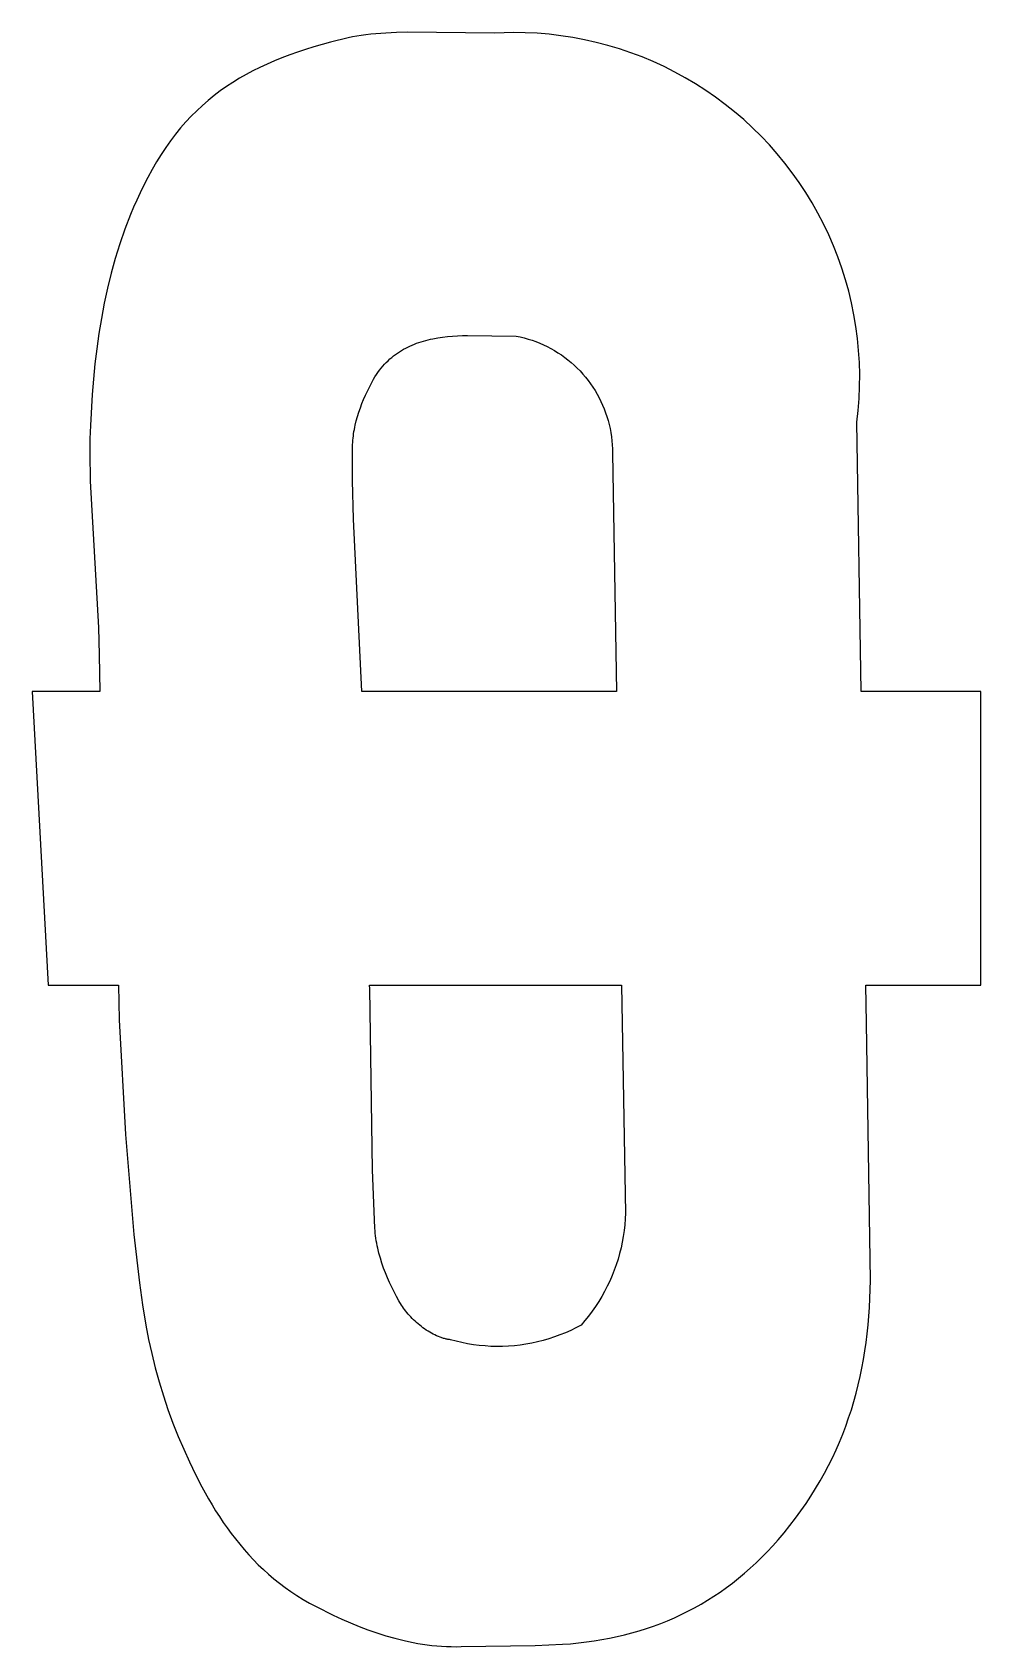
# Model space of a CAD drawing. Extents: x -486 to -411, y 6 to 106.
# Drawn here: x -451.2 to -446.85, y 24.12 to 31.52 of the extents above; entities that cross this region are included whole.
import ezdxf

# ---------------------------------------------------------------- set-up
doc = ezdxf.new("R2010")
doc.units = 0
doc.layers.add('MOSFET$MASK', color=7, linetype='CONTINUOUS')

msp = doc.modelspace()

# ---------------------------------------------------------------- linework, layer by layer
at = {"layer": 'MOSFET$MASK', "color": 250}
for p, q in [((-449.8321, 31.4726, -3.3305), (-449.9095, 31.4508, -3.3305)), ((-449.7515, 31.4927, -3.3305), (-449.8321, 31.4726, -3.3305)), ((-449.7322, 31.4969, -3.3305), (-449.7515, 31.4927, -3.3305)), ((-449.7122, 31.5006, -3.3305), (-449.7322, 31.4969, -3.3305)), ((-449.6914, 31.5039, -3.3305), (-449.7122, 31.5006, -3.3305)), ((-449.6699, 31.5068, -3.3305), (-449.6914, 31.5039, -3.3305)), ((-449.6478, 31.5093, -3.3305), (-449.6699, 31.5068, -3.3305)), ((-449.6251, 31.5114, -3.3305), (-449.6478, 31.5093, -3.3305)), ((-449.5782, 31.5147, -3.3305), (-449.6251, 31.5114, -3.3305)), ((-449.5295, 31.5169, -3.3305), (-449.5782, 31.5147, -3.3305)), ((-449.4795, 31.518, -3.3305), (-449.5295, 31.5169, -3.3305)), ((-449.08, 31.5144, -3.3305), (-449.4795, 31.518, -3.3305)), ((-449.0362, 31.5152, -3.3305), (-449.08, 31.5144, -3.3305)), ((-448.9951, 31.5169, -3.3305), (-449.0362, 31.5152, -3.3305)), ((-448.94, 31.5161, -3.3305), (-448.9951, 31.5169, -3.3305)), ((-448.8851, 31.5135, -3.3305), (-448.94, 31.5161, -3.3305)), ((-448.8302, 31.5089, -3.3305), (-448.8851, 31.5135, -3.3305)), ((-448.7755, 31.5024, -3.3305), (-448.8302, 31.5089, -3.3305)), ((-448.7211, 31.4941, -3.3305), (-448.7755, 31.5024, -3.3305)), ((-448.667, 31.4838, -3.3305), (-448.7211, 31.4941, -3.3305)), ((-448.6133, 31.4717, -3.3305), (-448.667, 31.4838, -3.3305)), ((-448.5601, 31.4577, -3.3305), (-448.6133, 31.4717, -3.3305)), ((-448.5074, 31.4419, -3.3305), (-448.5601, 31.4577, -3.3305)), ((-450.0892, 31.3871, -3.3305), (-450.1228, 31.3726, -3.3305)), ((-450.0548, 31.4011, -3.3305), (-450.0892, 31.3871, -3.3305)), ((-450.0196, 31.4144, -3.3305), (-450.0548, 31.4011, -3.3305)), ((-449.9837, 31.4271, -3.3305), (-450.0196, 31.4144, -3.3305)), ((-449.947, 31.4392, -3.3305), (-449.9837, 31.4271, -3.3305)), ((-449.9095, 31.4508, -3.3305), (-449.947, 31.4392, -3.3305)), ((-448.4552, 31.4242, -3.3305), (-448.5074, 31.4419, -3.3305)), ((-448.4037, 31.4048, -3.3305), (-448.4552, 31.4242, -3.3305)), ((-448.3529, 31.3836, -3.3305), (-448.4037, 31.4048, -3.3305)), ((-448.3029, 31.3606, -3.3305), (-448.3529, 31.3836, -3.3305)), ((-450.2193, 31.3245, -3.3305), (-450.25, 31.3069, -3.3305)), ((-450.1878, 31.3413, -3.3305), (-450.2193, 31.3245, -3.3305)), ((-450.1557, 31.3573, -3.3305), (-450.1878, 31.3413, -3.3305)), ((-450.1228, 31.3726, -3.3305), (-450.1557, 31.3573, -3.3305)), ((-448.2537, 31.3359, -3.3305), (-448.3029, 31.3606, -3.3305)), ((-448.2054, 31.3095, -3.3305), (-448.2537, 31.3359, -3.3305)), ((-448.1581, 31.2814, -3.3305), (-448.2054, 31.3095, -3.3305)), ((-450.3379, 31.249, -3.3305), (-450.3658, 31.2279, -3.3305)), ((-450.3093, 31.2692, -3.3305), (-450.3379, 31.249, -3.3305)), ((-450.28, 31.2885, -3.3305), (-450.3093, 31.2692, -3.3305)), ((-450.25, 31.3069, -3.3305), (-450.28, 31.2885, -3.3305)), ((-448.1117, 31.2517, -3.3305), (-448.1581, 31.2814, -3.3305)), ((-448.0664, 31.2204, -3.3305), (-448.1117, 31.2517, -3.3305)), ((-450.4196, 31.1827, -3.3305), (-450.4456, 31.1586, -3.3305)), ((-450.393, 31.2058, -3.3305), (-450.4196, 31.1827, -3.3305)), ((-450.3658, 31.2279, -3.3305), (-450.393, 31.2058, -3.3305)), ((-448.0222, 31.1876, -3.3305), (-448.0664, 31.2204, -3.3305)), ((-447.9792, 31.1532, -3.3305), (-448.0222, 31.1876, -3.3305)), ((-450.4955, 31.107, -3.3305), (-450.5195, 31.0796, -3.3305)), ((-450.4708, 31.1334, -3.3305), (-450.4955, 31.107, -3.3305)), ((-450.4456, 31.1586, -3.3305), (-450.4708, 31.1334, -3.3305)), ((-447.9374, 31.1174, -3.3305), (-447.9792, 31.1532, -3.3305)), ((-447.8969, 31.0801, -3.3305), (-447.9374, 31.1174, -3.3305)), ((-450.5656, 31.0211, -3.3305), (-450.5878, 30.99, -3.3305)), ((-450.5429, 31.0509, -3.3305), (-450.5656, 31.0211, -3.3305)), ((-450.5195, 31.0796, -3.3305), (-450.5429, 31.0509, -3.3305)), ((-447.8577, 31.0415, -3.3305), (-447.8969, 31.0801, -3.3305)), ((-447.8199, 31.0015, -3.3305), (-447.8577, 31.0415, -3.3305)), ((-450.6094, 30.9576, -3.3305), (-450.6304, 30.9239, -3.3305)), ((-450.5878, 30.99, -3.3305), (-450.6094, 30.9576, -3.3305)), ((-447.7835, 30.9602, -3.3305), (-447.8199, 31.0015, -3.3305)), ((-447.7485, 30.9177, -3.3305), (-447.7835, 30.9602, -3.3305)), ((-450.6508, 30.8888, -3.3305), (-450.6706, 30.8524, -3.3305)), ((-450.6304, 30.9239, -3.3305), (-450.6508, 30.8888, -3.3305)), ((-447.715, 30.874, -3.3305), (-447.7485, 30.9177, -3.3305)), ((-447.6831, 30.8291, -3.3305), (-447.715, 30.874, -3.3305)), ((-450.6899, 30.8146, -3.3305), (-450.7057, 30.7818, -3.3305)), ((-450.6706, 30.8524, -3.3305), (-450.6899, 30.8146, -3.3305)), ((-447.6527, 30.7832, -3.3305), (-447.6831, 30.8291, -3.3305)), ((-450.7208, 30.7488, -3.3305), (-450.7352, 30.7158, -3.3305)), ((-450.7057, 30.7818, -3.3305), (-450.7208, 30.7488, -3.3305)), ((-447.624, 30.7363, -3.3305), (-447.6527, 30.7832, -3.3305)), ((-447.5969, 30.6883, -3.3305), (-447.624, 30.7363, -3.3305)), ((-450.749, 30.6826, -3.3305), (-450.7748, 30.6158, -3.3305)), ((-450.7352, 30.7158, -3.3305), (-450.749, 30.6826, -3.3305)), ((-447.5715, 30.6395, -3.3305), (-447.5969, 30.6883, -3.3305)), ((-450.7748, 30.6158, -3.3305), (-450.7981, 30.5486, -3.3305)), ((-447.5478, 30.5898, -3.3305), (-447.5715, 30.6395, -3.3305)), ((-447.5259, 30.5393, -3.3305), (-447.5478, 30.5898, -3.3305)), ((-450.7981, 30.5486, -3.3305), (-450.8192, 30.481, -3.3305)), ((-447.5057, 30.4881, -3.3305), (-447.5259, 30.5393, -3.3305)), ((-450.8192, 30.481, -3.3305), (-450.8381, 30.4129, -3.3305)), ((-447.4873, 30.4362, -3.3305), (-447.5057, 30.4881, -3.3305)), ((-447.4708, 30.3837, -3.3305), (-447.4873, 30.4362, -3.3305)), ((-450.8381, 30.4129, -3.3305), (-450.8549, 30.3444, -3.3305)), ((-447.456, 30.3307, -3.3305), (-447.4708, 30.3837, -3.3305)), ((-450.8698, 30.2756, -3.3305), (-450.8829, 30.2065, -3.3305)), ((-450.8549, 30.3444, -3.3305), (-450.8698, 30.2756, -3.3305)), ((-447.4431, 30.2772, -3.3305), (-447.456, 30.3307, -3.3305)), ((-447.4321, 30.2232, -3.3305), (-447.4431, 30.2772, -3.3305)), ((-450.8829, 30.2065, -3.3305), (-450.8943, 30.1371, -3.3305)), ((-447.423, 30.1689, -3.3305), (-447.4321, 30.2232, -3.3305)), ((-450.8943, 30.1371, -3.3305), (-450.9041, 30.0674, -3.3305)), ((-449.2958, 30.1228, -3.3305), (-449.2731, 30.1249, -3.3305)), ((-449.2731, 30.1249, -3.3305), (-449.2502, 30.1265, -3.3305)), ((-449.2502, 30.1265, -3.3305), (-449.2273, 30.1276, -3.3305)), ((-449.2273, 30.1276, -3.3305), (-449.2043, 30.1283, -3.3305)), ((-449.2043, 30.1283, -3.3305), (-448.9806, 30.1252, -3.3305)), ((-448.9806, 30.1252, -3.3305), (-448.9621, 30.1213, -3.3305)), ((-447.4158, 30.1144, -3.3305), (-447.423, 30.1689, -3.3305)), ((-450.9041, 30.0674, -3.3305), (-450.9124, 29.9975, -3.3305)), ((-449.5251, 30.0476, -3.3305), (-449.5159, 30.0537, -3.3305)), ((-449.5159, 30.0537, -3.3305), (-449.5066, 30.0595, -3.3305)), ((-449.5066, 30.0595, -3.3305), (-449.4971, 30.0649, -3.3305)), ((-449.4971, 30.0649, -3.3305), (-449.4874, 30.0701, -3.3305)), ((-449.4874, 30.0701, -3.3305), (-449.4777, 30.075, -3.3305)), ((-449.4777, 30.075, -3.3305), (-449.4678, 30.0797, -3.3305)), ((-449.4678, 30.0797, -3.3305), (-449.4578, 30.084, -3.3305)), ((-449.4578, 30.084, -3.3305), (-449.4476, 30.0881, -3.3305)), ((-449.4476, 30.0881, -3.3305), (-449.4374, 30.092, -3.3305)), ((-449.4374, 30.092, -3.3305), (-449.427, 30.0956, -3.3305)), ((-449.427, 30.0956, -3.3305), (-449.4165, 30.099, -3.3305)), ((-449.4165, 30.099, -3.3305), (-449.4059, 30.1022, -3.3305)), ((-449.4059, 30.1022, -3.3305), (-449.3953, 30.1051, -3.3305)), ((-449.3953, 30.1051, -3.3305), (-449.3845, 30.1078, -3.3305)), ((-449.3845, 30.1078, -3.3305), (-449.3737, 30.1104, -3.3305)), ((-449.3737, 30.1104, -3.3305), (-449.3627, 30.1127, -3.3305)), ((-449.3627, 30.1127, -3.3305), (-449.3407, 30.1167, -3.3305)), ((-449.3407, 30.1167, -3.3305), (-449.3183, 30.1201, -3.3305)), ((-449.3183, 30.1201, -3.3305), (-449.2958, 30.1228, -3.3305)), ((-448.9621, 30.1213, -3.3305), (-448.9438, 30.1169, -3.3305)), ((-448.9438, 30.1169, -3.3305), (-448.9257, 30.1118, -3.3305)), ((-448.9257, 30.1118, -3.3305), (-448.9078, 30.106, -3.3305)), ((-448.9078, 30.106, -3.3305), (-448.89, 30.0997, -3.3305)), ((-448.89, 30.0997, -3.3305), (-448.8725, 30.0927, -3.3305)), ((-448.8725, 30.0927, -3.3305), (-448.8553, 30.0851, -3.3305)), ((-448.8553, 30.0851, -3.3305), (-448.8383, 30.077, -3.3305)), ((-448.8383, 30.077, -3.3305), (-448.8216, 30.0682, -3.3305)), ((-448.8216, 30.0682, -3.3305), (-448.8052, 30.0589, -3.3305)), ((-448.8052, 30.0589, -3.3305), (-448.7892, 30.049, -3.3305)), ((-447.4104, 30.0596, -3.3305), (-447.4158, 30.1144, -3.3305)), ((-447.407, 30.0046, -3.3305), (-447.4104, 30.0596, -3.3305)), ((-450.9124, 29.9975, -3.3305), (-450.9195, 29.9273, -3.3305)), ((-449.6075, 29.9688, -3.3305), (-449.6001, 29.9783, -3.3305)), ((-449.6001, 29.9783, -3.3305), (-449.5925, 29.9874, -3.3305)), ((-449.5925, 29.9874, -3.3305), (-449.5847, 29.9961, -3.3305)), ((-449.5847, 29.9961, -3.3305), (-449.5767, 30.0045, -3.3305)), ((-449.5767, 30.0045, -3.3305), (-449.5686, 30.0125, -3.3305)), ((-449.5686, 30.0125, -3.3305), (-449.5602, 30.0202, -3.3305)), ((-449.5602, 30.0202, -3.3305), (-449.5517, 30.0275, -3.3305)), ((-449.5517, 30.0275, -3.3305), (-449.543, 30.0346, -3.3305)), ((-449.543, 30.0346, -3.3305), (-449.5341, 30.0412, -3.3305)), ((-449.5341, 30.0412, -3.3305), (-449.5251, 30.0476, -3.3305)), ((-448.7892, 30.049, -3.3305), (-448.7735, 30.0386, -3.3305)), ((-448.7735, 30.0386, -3.3305), (-448.7582, 30.0276, -3.3305)), ((-448.7582, 30.0276, -3.3305), (-448.7433, 30.0161, -3.3305)), ((-448.7433, 30.0161, -3.3305), (-448.7288, 30.0041, -3.3305)), ((-448.7288, 30.0041, -3.3305), (-448.7147, 29.9916, -3.3305)), ((-448.7147, 29.9916, -3.3305), (-448.701, 29.9786, -3.3305)), ((-448.701, 29.9786, -3.3305), (-448.6879, 29.9652, -3.3305)), ((-447.4055, 29.9496, -3.3305), (-447.407, 30.0046, -3.3305)), ((-450.9195, 29.9273, -3.3305), (-450.9252, 29.857, -3.3305)), ((-449.6541, 29.8911, -3.3305), (-449.6447, 29.9092, -3.3305)), ((-449.6447, 29.9092, -3.3305), (-449.6349, 29.927, -3.3305)), ((-449.6349, 29.927, -3.3305), (-449.6284, 29.938, -3.3305)), ((-449.6284, 29.938, -3.3305), (-449.6216, 29.9487, -3.3305)), ((-449.6216, 29.9487, -3.3305), (-449.6147, 29.9589, -3.3305)), ((-449.6147, 29.9589, -3.3305), (-449.6075, 29.9688, -3.3305)), ((-448.6879, 29.9652, -3.3305), (-448.6752, 29.9512, -3.3305)), ((-448.6752, 29.9512, -3.3305), (-448.6629, 29.9369, -3.3305)), ((-448.6629, 29.9369, -3.3305), (-448.6512, 29.9221, -3.3305)), ((-448.6512, 29.9221, -3.3305), (-448.64, 29.907, -3.3305)), ((-448.64, 29.907, -3.3305), (-448.6294, 29.8915, -3.3305)), ((-447.4059, 29.8946, -3.3305), (-447.4055, 29.9496, -3.3305)), ((-450.9252, 29.857, -3.3305), (-450.9336, 29.716, -3.3305)), ((-449.6881, 29.8155, -3.3305), (-449.6803, 29.8348, -3.3305)), ((-449.6803, 29.8348, -3.3305), (-449.672, 29.8538, -3.3305)), ((-449.672, 29.8538, -3.3305), (-449.6633, 29.8726, -3.3305)), ((-449.6633, 29.8726, -3.3305), (-449.6541, 29.8911, -3.3305)), ((-448.6294, 29.8915, -3.3305), (-448.6193, 29.8756, -3.3305)), ((-448.6193, 29.8756, -3.3305), (-448.6097, 29.8593, -3.3305)), ((-448.6097, 29.8593, -3.3305), (-448.6007, 29.8428, -3.3305)), ((-448.6007, 29.8428, -3.3305), (-448.5923, 29.8259, -3.3305)), ((-447.4124, 29.7847, -3.3305), (-447.4082, 29.8396, -3.3305)), ((-447.4082, 29.8396, -3.3305), (-447.4059, 29.8946, -3.3305)), ((-449.7139, 29.7368, -3.3305), (-449.7084, 29.7567, -3.3305)), ((-449.7084, 29.7567, -3.3305), (-449.7022, 29.7764, -3.3305)), ((-449.7022, 29.7764, -3.3305), (-449.6955, 29.796, -3.3305)), ((-449.6955, 29.796, -3.3305), (-449.6881, 29.8155, -3.3305)), ((-448.5923, 29.8259, -3.3305), (-448.5845, 29.8088, -3.3305)), ((-448.5845, 29.8088, -3.3305), (-448.5773, 29.7914, -3.3305)), ((-448.5773, 29.7914, -3.3305), (-448.5707, 29.7737, -3.3305)), ((-448.5707, 29.7737, -3.3305), (-448.5647, 29.7558, -3.3305)), ((-448.5647, 29.7558, -3.3305), (-448.5594, 29.7378, -3.3305)), ((-447.4185, 29.73, -3.3305), (-447.4124, 29.7847, -3.3305)), ((-450.9336, 29.716, -3.3305), (-450.9356, 29.6544, -3.3305)), ((-449.7262, 29.6772, -3.3305), (-449.7247, 29.6871, -3.3305)), ((-449.7247, 29.6871, -3.3305), (-449.7229, 29.6971, -3.3305)), ((-449.7229, 29.6971, -3.3305), (-449.7209, 29.707, -3.3305)), ((-449.7209, 29.707, -3.3305), (-449.7188, 29.717, -3.3305)), ((-449.7188, 29.717, -3.3305), (-449.7139, 29.7368, -3.3305)), ((-448.5594, 29.7378, -3.3305), (-448.5546, 29.7196, -3.3305)), ((-448.5546, 29.7196, -3.3305), (-448.5505, 29.7012, -3.3305)), ((-448.5505, 29.7012, -3.3305), (-448.5471, 29.6826, -3.3305)), ((-448.5471, 29.6826, -3.3305), (-448.5443, 29.664, -3.3305)), ((-447.3983, 28.4959, -3.3305), (-447.4185, 29.73, -3.3305)), ((-450.9356, 29.6544, -3.3305), (-450.9362, 29.5911, -3.3305)), ((-449.7312, 29.6182, -3.3305), (-449.7309, 29.6279, -3.3305)), ((-449.7312, 29.4635, -3.3305), (-449.7312, 29.6182, -3.3305)), ((-449.7309, 29.6279, -3.3305), (-449.7304, 29.6377, -3.3305)), ((-449.7304, 29.6377, -3.3305), (-449.7297, 29.6476, -3.3305)), ((-449.7297, 29.6476, -3.3305), (-449.7288, 29.6574, -3.3305)), ((-449.7288, 29.6574, -3.3305), (-449.7276, 29.6673, -3.3305)), ((-449.7276, 29.6673, -3.3305), (-449.7262, 29.6772, -3.3305)), ((-448.5443, 29.664, -3.3305), (-448.5421, 29.6453, -3.3305)), ((-448.5421, 29.6453, -3.3305), (-448.5406, 29.6265, -3.3305)), ((-448.5406, 29.6265, -3.3305), (-448.5398, 29.6077, -3.3305)), ((-448.5398, 29.6077, -3.3305), (-448.5396, 29.5889, -3.3305)), ((-450.9362, 29.5911, -3.3305), (-450.934, 29.4607, -3.3305)), ((-448.5396, 29.5889, -3.3305), (-448.5208, 28.4959, -3.3305)), ((-450.934, 29.4607, -3.3305), (-450.8962, 28.7894, -3.3305)), ((-449.7272, 29.2864, -3.3305), (-449.7312, 29.4635, -3.3305)), ((-449.6891, 28.4959, -3.3305), (-449.7272, 29.2864, -3.3305)), ((-450.8962, 28.7894, -3.3305), (-450.8925, 28.6643, -3.3305)), ((-450.8925, 28.6643, -3.3305), (-450.8897, 28.4959, -3.3305)), ((-450.8897, 28.4959, -3.3305), (-451.2, 28.4959, -3.3305)), ((-451.2, 28.4959, -3.3305), (-451.1272, 27.15, -3.3305)), ((-448.5208, 28.4959, -3.3305), (-449.6891, 28.4959, -3.3305)), ((-446.8505, 28.4959, -3.3305), (-447.3983, 28.4959, -3.3305)), ((-446.8505, 27.15, -3.3305), (-446.8505, 28.4959, -3.3305)), ((-451.1272, 27.15, -3.3305), (-450.8043, 27.15, -3.3305)), ((-450.8043, 27.15, -3.3305), (-450.8017, 26.9909, -3.3305)), ((-449.6525, 27.1331, -3.3305), (-449.6528, 27.15, -3.3305)), ((-449.6528, 27.15, -3.3305), (-448.4977, 27.15, -3.3305)), ((-449.6402, 26.3033, -3.3305), (-449.6525, 27.1331, -3.3305)), ((-448.4977, 27.15, -3.3305), (-448.4797, 26.1048, -3.3305)), ((-447.3738, 26.9749, -3.3305), (-447.3766, 27.15, -3.3305)), ((-447.3766, 27.15, -3.3305), (-446.8505, 27.15, -3.3305)), ((-450.8017, 26.9909, -3.3305), (-450.7724, 26.4655, -3.3305)), ((-447.3564, 25.7952, -3.3305), (-447.3738, 26.9749, -3.3305)), ((-450.7724, 26.4655, -3.3305), (-450.7343, 26.0061, -3.3305)), ((-449.6286, 26.0349, -3.3305), (-449.6402, 26.3033, -3.3305)), ((-448.4808, 26.0779, -3.3305), (-448.4829, 26.0512, -3.3305)), ((-448.4797, 26.1048, -3.3305), (-448.4808, 26.0779, -3.3305)), ((-450.7343, 26.0061, -3.3305), (-450.7089, 25.7848, -3.3305)), ((-449.6278, 26.0235, -3.3305), (-449.6286, 26.0349, -3.3305)), ((-449.6268, 26.0122, -3.3305), (-449.6278, 26.0235, -3.3305)), ((-449.6255, 26.0008, -3.3305), (-449.6268, 26.0122, -3.3305)), ((-449.624, 25.9894, -3.3305), (-449.6255, 26.0008, -3.3305)), ((-449.6222, 25.978, -3.3305), (-449.624, 25.9894, -3.3305)), ((-448.4897, 25.9979, -3.3305), (-448.4944, 25.9715, -3.3305)), ((-448.4858, 26.0245, -3.3305), (-448.4897, 25.9979, -3.3305)), ((-448.4829, 26.0512, -3.3305), (-448.4858, 26.0245, -3.3305)), ((-449.6202, 25.9665, -3.3305), (-449.6222, 25.978, -3.3305)), ((-449.618, 25.9551, -3.3305), (-449.6202, 25.9665, -3.3305)), ((-449.6156, 25.9437, -3.3305), (-449.618, 25.9551, -3.3305)), ((-449.6101, 25.9208, -3.3305), (-449.6156, 25.9437, -3.3305)), ((-449.6038, 25.898, -3.3305), (-449.6101, 25.9208, -3.3305)), ((-448.5064, 25.9192, -3.3305), (-448.5138, 25.8934, -3.3305)), ((-448.5, 25.9453, -3.3305), (-448.5064, 25.9192, -3.3305)), ((-448.4944, 25.9715, -3.3305), (-448.5, 25.9453, -3.3305)), ((-449.5968, 25.8753, -3.3305), (-449.6038, 25.898, -3.3305)), ((-449.589, 25.8527, -3.3305), (-449.5968, 25.8753, -3.3305)), ((-449.5805, 25.8303, -3.3305), (-449.589, 25.8527, -3.3305)), ((-448.531, 25.8426, -3.3305), (-448.5409, 25.8176, -3.3305)), ((-448.522, 25.8679, -3.3305), (-448.531, 25.8426, -3.3305)), ((-448.5138, 25.8934, -3.3305), (-448.522, 25.8679, -3.3305)), ((-450.7089, 25.7848, -3.3305), (-450.6946, 25.6834, -3.3305)), ((-449.5715, 25.8082, -3.3305), (-449.5805, 25.8303, -3.3305)), ((-449.5618, 25.7863, -3.3305), (-449.5715, 25.8082, -3.3305)), ((-449.5516, 25.7647, -3.3305), (-449.5618, 25.7863, -3.3305)), ((-449.5409, 25.7435, -3.3305), (-449.5516, 25.7647, -3.3305)), ((-448.5631, 25.7688, -3.3305), (-448.5754, 25.7449, -3.3305)), ((-448.5516, 25.793, -3.3305), (-448.5631, 25.7688, -3.3305)), ((-448.5409, 25.8176, -3.3305), (-448.5516, 25.793, -3.3305)), ((-447.3583, 25.7131, -3.3305), (-447.3564, 25.7952, -3.3305)), ((-450.6946, 25.6834, -3.3305), (-450.6792, 25.591, -3.3305)), ((-449.5298, 25.7227, -3.3305), (-449.5409, 25.7435, -3.3305)), ((-449.5183, 25.7023, -3.3305), (-449.5298, 25.7227, -3.3305)), ((-449.5064, 25.6824, -3.3305), (-449.5183, 25.7023, -3.3305)), ((-448.6024, 25.6986, -3.3305), (-448.6171, 25.6761, -3.3305)), ((-448.5885, 25.7215, -3.3305), (-448.6024, 25.6986, -3.3305)), ((-448.5754, 25.7449, -3.3305), (-448.5885, 25.7215, -3.3305)), ((-447.3602, 25.6724, -3.3305), (-447.3583, 25.7131, -3.3305)), ((-449.502, 25.6756, -3.3305), (-449.5064, 25.6824, -3.3305)), ((-449.4974, 25.6687, -3.3305), (-449.502, 25.6756, -3.3305)), ((-449.4925, 25.6619, -3.3305), (-449.4974, 25.6687, -3.3305)), ((-449.4873, 25.6551, -3.3305), (-449.4925, 25.6619, -3.3305)), ((-449.4818, 25.6483, -3.3305), (-449.4873, 25.6551, -3.3305)), ((-449.4761, 25.6415, -3.3305), (-449.4818, 25.6483, -3.3305)), ((-449.4702, 25.6348, -3.3305), (-449.4761, 25.6415, -3.3305)), ((-449.464, 25.6282, -3.3305), (-449.4702, 25.6348, -3.3305)), ((-449.4576, 25.6216, -3.3305), (-449.464, 25.6282, -3.3305)), ((-449.451, 25.6152, -3.3305), (-449.4576, 25.6216, -3.3305)), ((-449.4443, 25.6088, -3.3305), (-449.451, 25.6152, -3.3305)), ((-448.6654, 25.6117, -3.3305), (-448.6829, 25.5914, -3.3305)), ((-448.6486, 25.6326, -3.3305), (-448.6654, 25.6117, -3.3305)), ((-448.6324, 25.6541, -3.3305), (-448.6486, 25.6326, -3.3305)), ((-448.6171, 25.6761, -3.3305), (-448.6324, 25.6541, -3.3305)), ((-447.3664, 25.5917, -3.3305), (-447.363, 25.6319, -3.3305)), ((-447.363, 25.6319, -3.3305), (-447.3602, 25.6724, -3.3305)), ((-450.6792, 25.591, -3.3305), (-450.6664, 25.5256, -3.3305)), ((-449.4374, 25.6026, -3.3305), (-449.4443, 25.6088, -3.3305)), ((-449.4303, 25.5965, -3.3305), (-449.4374, 25.6026, -3.3305)), ((-449.423, 25.5905, -3.3305), (-449.4303, 25.5965, -3.3305)), ((-449.4157, 25.5847, -3.3305), (-449.423, 25.5905, -3.3305)), ((-449.4082, 25.5791, -3.3305), (-449.4157, 25.5847, -3.3305)), ((-449.4006, 25.5736, -3.3305), (-449.4082, 25.5791, -3.3305)), ((-449.3929, 25.5684, -3.3305), (-449.4006, 25.5736, -3.3305)), ((-449.3851, 25.5634, -3.3305), (-449.3929, 25.5684, -3.3305)), ((-449.3773, 25.5586, -3.3305), (-449.3851, 25.5634, -3.3305)), ((-449.3694, 25.554, -3.3305), (-449.3773, 25.5586, -3.3305)), ((-449.3615, 25.5497, -3.3305), (-449.3694, 25.554, -3.3305)), ((-449.3535, 25.5457, -3.3305), (-449.3615, 25.5497, -3.3305)), ((-449.3455, 25.542, -3.3305), (-449.3535, 25.5457, -3.3305)), ((-449.3375, 25.5385, -3.3305), (-449.3455, 25.542, -3.3305)), ((-449.3295, 25.5354, -3.3305), (-449.3375, 25.5385, -3.3305)), ((-449.3255, 25.5339, -3.3305), (-449.3295, 25.5354, -3.3305)), ((-448.8056, 25.5365, -3.3305), (-448.8312, 25.5281, -3.3305)), ((-448.7804, 25.5458, -3.3305), (-448.8056, 25.5365, -3.3305)), ((-448.7554, 25.5559, -3.3305), (-448.7804, 25.5458, -3.3305)), ((-448.7308, 25.5669, -3.3305), (-448.7554, 25.5559, -3.3305)), ((-448.7067, 25.5787, -3.3305), (-448.7308, 25.5669, -3.3305)), ((-448.6829, 25.5914, -3.3305), (-448.7067, 25.5787, -3.3305)), ((-447.3755, 25.5119, -3.3305), (-447.3706, 25.5516, -3.3305)), ((-447.3706, 25.5516, -3.3305), (-447.3664, 25.5917, -3.3305)), ((-450.6664, 25.5256, -3.3305), (-450.6519, 25.4603, -3.3305)), ((-449.3215, 25.5326, -3.3305), (-449.3255, 25.5339, -3.3305)), ((-449.3176, 25.5313, -3.3305), (-449.3215, 25.5326, -3.3305)), ((-449.3136, 25.5301, -3.3305), (-449.3176, 25.5313, -3.3305)), ((-449.3096, 25.529, -3.3305), (-449.3136, 25.5301, -3.3305)), ((-449.3057, 25.528, -3.3305), (-449.3096, 25.529, -3.3305)), ((-449.3018, 25.5271, -3.3305), (-449.3057, 25.528, -3.3305)), ((-449.2978, 25.5262, -3.3305), (-449.3018, 25.5271, -3.3305)), ((-449.294, 25.5255, -3.3305), (-449.2978, 25.5262, -3.3305)), ((-449.2901, 25.5248, -3.3305), (-449.294, 25.5255, -3.3305)), ((-449.2862, 25.5243, -3.3305), (-449.2901, 25.5248, -3.3305)), ((-449.2824, 25.5239, -3.3305), (-449.2862, 25.5243, -3.3305)), ((-449.2564, 25.5168, -3.3305), (-449.2824, 25.5239, -3.3305)), ((-449.2302, 25.5107, -3.3305), (-449.2564, 25.5168, -3.3305)), ((-449.2038, 25.5054, -3.3305), (-449.2302, 25.5107, -3.3305)), ((-449.1772, 25.5011, -3.3305), (-449.2038, 25.5054, -3.3305)), ((-449.1505, 25.4977, -3.3305), (-449.1772, 25.5011, -3.3305)), ((-449.1237, 25.4952, -3.3305), (-449.1505, 25.4977, -3.3305)), ((-449.0969, 25.4936, -3.3305), (-449.1237, 25.4952, -3.3305)), ((-449.0699, 25.4929, -3.3305), (-449.0969, 25.4936, -3.3305)), ((-449.043, 25.4932, -3.3305), (-449.0699, 25.4929, -3.3305)), ((-449.0161, 25.4944, -3.3305), (-449.043, 25.4932, -3.3305)), ((-448.9893, 25.4964, -3.3305), (-449.0161, 25.4944, -3.3305)), ((-448.9626, 25.4995, -3.3305), (-448.9893, 25.4964, -3.3305)), ((-448.9359, 25.5034, -3.3305), (-448.9626, 25.4995, -3.3305)), ((-448.9094, 25.5082, -3.3305), (-448.9359, 25.5034, -3.3305)), ((-448.8831, 25.514, -3.3305), (-448.9094, 25.5082, -3.3305)), ((-448.8571, 25.5206, -3.3305), (-448.8831, 25.514, -3.3305)), ((-448.8312, 25.5281, -3.3305), (-448.8571, 25.5206, -3.3305)), ((-447.3878, 25.4331, -3.3305), (-447.3813, 25.4724, -3.3305)), ((-447.3813, 25.4724, -3.3305), (-447.3755, 25.5119, -3.3305)), ((-450.6519, 25.4603, -3.3305), (-450.6357, 25.3953, -3.3305)), ((-450.6357, 25.3953, -3.3305), (-450.618, 25.3308, -3.3305)), ((-447.4031, 25.3553, -3.3305), (-447.3951, 25.3941, -3.3305)), ((-447.3951, 25.3941, -3.3305), (-447.3878, 25.4331, -3.3305)), ((-450.618, 25.3308, -3.3305), (-450.5986, 25.2669, -3.3305)), ((-447.4218, 25.2786, -3.3305), (-447.4121, 25.3168, -3.3305)), ((-447.4121, 25.3168, -3.3305), (-447.4031, 25.3553, -3.3305)), ((-450.5986, 25.2669, -3.3305), (-450.5776, 25.2037, -3.3305)), ((-447.4438, 25.2029, -3.3305), (-447.4324, 25.2406, -3.3305)), ((-447.4324, 25.2406, -3.3305), (-447.4218, 25.2786, -3.3305)), ((-450.5776, 25.2037, -3.3305), (-450.555, 25.1416, -3.3305)), ((-447.4693, 25.1283, -3.3305), (-447.4561, 25.1655, -3.3305)), ((-447.4561, 25.1655, -3.3305), (-447.4438, 25.2029, -3.3305)), ((-450.555, 25.1416, -3.3305), (-450.5308, 25.0807, -3.3305)), ((-447.4983, 25.0549, -3.3305), (-447.4833, 25.0915, -3.3305)), ((-447.4833, 25.0915, -3.3305), (-447.4693, 25.1283, -3.3305)), ((-450.5308, 25.0807, -3.3305), (-450.5056, 25.0217, -3.3305)), ((-450.5056, 25.0217, -3.3305), (-450.4793, 24.9634, -3.3305)), ((-447.5309, 24.9826, -3.3305), (-447.5141, 25.0186, -3.3305)), ((-447.5141, 25.0186, -3.3305), (-447.4983, 25.0549, -3.3305)), ((-450.4793, 24.9634, -3.3305), (-450.4516, 24.9058, -3.3305)), ((-447.5673, 24.9114, -3.3305), (-447.5486, 24.9468, -3.3305)), ((-447.5486, 24.9468, -3.3305), (-447.5309, 24.9826, -3.3305)), ((-450.4516, 24.9058, -3.3305), (-450.4225, 24.8492, -3.3305)), ((-447.6075, 24.8415, -3.3305), (-447.5869, 24.8763, -3.3305)), ((-447.5869, 24.8763, -3.3305), (-447.5673, 24.9114, -3.3305)), ((-450.4225, 24.8492, -3.3305), (-450.3917, 24.7937, -3.3305)), ((-447.6516, 24.7728, -3.3305), (-447.6291, 24.807, -3.3305)), ((-447.6291, 24.807, -3.3305), (-447.6075, 24.8415, -3.3305)), ((-450.3917, 24.7937, -3.3305), (-450.3756, 24.7665, -3.3305)), ((-450.3756, 24.7665, -3.3305), (-450.3591, 24.7395, -3.3305)), ((-450.3591, 24.7395, -3.3305), (-450.3421, 24.7129, -3.3305)), ((-447.6998, 24.7053, -3.3305), (-447.6752, 24.7389, -3.3305)), ((-447.6752, 24.7389, -3.3305), (-447.6516, 24.7728, -3.3305)), ((-450.3421, 24.7129, -3.3305), (-450.3245, 24.6867, -3.3305)), ((-450.3245, 24.6867, -3.3305), (-450.3065, 24.6609, -3.3305)), ((-450.3065, 24.6609, -3.3305), (-450.2878, 24.6354, -3.3305)), ((-447.752, 24.6392, -3.3305), (-447.7254, 24.6721, -3.3305)), ((-447.7254, 24.6721, -3.3305), (-447.6998, 24.7053, -3.3305)), ((-450.2878, 24.6354, -3.3305), (-450.2686, 24.6104, -3.3305)), ((-450.2686, 24.6104, -3.3305), (-450.2489, 24.5859, -3.3305)), ((-450.2489, 24.5859, -3.3305), (-450.2285, 24.5618, -3.3305)), ((-447.8296, 24.5519, -3.3305), (-447.8044, 24.5788, -3.3305)), ((-447.8044, 24.5788, -3.3305), (-447.7797, 24.6066, -3.3305)), ((-447.7797, 24.6066, -3.3305), (-447.752, 24.6392, -3.3305)), ((-450.2285, 24.5618, -3.3305), (-450.2074, 24.5383, -3.3305)), ((-450.2074, 24.5383, -3.3305), (-450.1857, 24.5152, -3.3305)), ((-450.1857, 24.5152, -3.3305), (-450.1634, 24.4926, -3.3305)), ((-447.9074, 24.4764, -3.3305), (-447.881, 24.5007, -3.3305)), ((-447.881, 24.5007, -3.3305), (-447.8551, 24.5259, -3.3305)), ((-447.8551, 24.5259, -3.3305), (-447.8296, 24.5519, -3.3305)), ((-450.1634, 24.4926, -3.3305), (-450.1403, 24.4706, -3.3305)), ((-450.1403, 24.4706, -3.3305), (-450.1165, 24.4492, -3.3305)), ((-450.1165, 24.4492, -3.3305), (-450.092, 24.4284, -3.3305)), ((-450.092, 24.4284, -3.3305), (-450.0668, 24.4081, -3.3305)), ((-447.9888, 24.4084, -3.3305), (-447.9613, 24.4302, -3.3305)), ((-447.9613, 24.4302, -3.3305), (-447.9341, 24.4529, -3.3305)), ((-447.9341, 24.4529, -3.3305), (-447.9074, 24.4764, -3.3305)), ((-450.0668, 24.4081, -3.3305), (-450.0407, 24.3885, -3.3305)), ((-450.0407, 24.3885, -3.3305), (-450.0139, 24.3695, -3.3305)), ((-450.0139, 24.3695, -3.3305), (-449.9862, 24.3512, -3.3305)), ((-449.9862, 24.3512, -3.3305), (-449.9578, 24.3336, -3.3305)), ((-448.0739, 24.348, -3.3305), (-448.0451, 24.3673, -3.3305)), ((-448.0451, 24.3673, -3.3305), (-448.0168, 24.3875, -3.3305)), ((-448.0168, 24.3875, -3.3305), (-447.9888, 24.4084, -3.3305)), ((-449.9578, 24.3336, -3.3305), (-449.9284, 24.3167, -3.3305)), ((-449.9284, 24.3167, -3.3305), (-449.8982, 24.3005, -3.3305)), ((-449.8982, 24.3005, -3.3305), (-449.82, 24.2617, -3.3305)), ((-448.2236, 24.2638, -3.3305), (-448.1929, 24.279, -3.3305)), ((-448.1929, 24.279, -3.3305), (-448.1625, 24.2951, -3.3305)), ((-448.1625, 24.2951, -3.3305), (-448.1326, 24.3119, -3.3305)), ((-448.1326, 24.3119, -3.3305), (-448.103, 24.3296, -3.3305)), ((-448.103, 24.3296, -3.3305), (-448.0739, 24.348, -3.3305)), ((-449.82, 24.2617, -3.3305), (-449.7805, 24.2434, -3.3305)), ((-449.7805, 24.2434, -3.3305), (-449.7408, 24.226, -3.3305)), ((-449.7408, 24.226, -3.3305), (-449.7008, 24.2095, -3.3305)), ((-449.7008, 24.2095, -3.3305), (-449.6604, 24.1941, -3.3305)), ((-448.3832, 24.1998, -3.3305), (-448.3505, 24.211, -3.3305)), ((-448.3505, 24.211, -3.3305), (-448.3182, 24.223, -3.3305)), ((-448.3182, 24.223, -3.3305), (-448.2863, 24.2358, -3.3305)), ((-448.2863, 24.2358, -3.3305), (-448.2547, 24.2494, -3.3305)), ((-448.2547, 24.2494, -3.3305), (-448.2236, 24.2638, -3.3305)), ((-449.6604, 24.1941, -3.3305), (-449.6197, 24.1798, -3.3305)), ((-449.6197, 24.1798, -3.3305), (-449.5786, 24.1667, -3.3305)), ((-449.5786, 24.1667, -3.3305), (-449.5372, 24.155, -3.3305)), ((-449.5372, 24.155, -3.3305), (-449.4953, 24.1446, -3.3305)), ((-449.4953, 24.1446, -3.3305), (-449.4742, 24.14, -3.3305)), ((-449.4742, 24.14, -3.3305), (-449.453, 24.1357, -3.3305)), ((-449.453, 24.1357, -3.3305), (-449.4316, 24.1319, -3.3305)), ((-449.4316, 24.1319, -3.3305), (-449.4102, 24.1284, -3.3305)), ((-448.769, 24.1277, -3.3305), (-448.732, 24.1304, -3.3305)), ((-448.732, 24.1304, -3.3305), (-448.6954, 24.1339, -3.3305)), ((-448.6954, 24.1339, -3.3305), (-448.6591, 24.1382, -3.3305)), ((-448.6591, 24.1382, -3.3305), (-448.6233, 24.1432, -3.3305)), ((-448.6233, 24.1432, -3.3305), (-448.5878, 24.1489, -3.3305)), ((-448.5878, 24.1489, -3.3305), (-448.5527, 24.1555, -3.3305)), ((-448.5527, 24.1555, -3.3305), (-448.518, 24.1628, -3.3305)), ((-448.518, 24.1628, -3.3305), (-448.4838, 24.1709, -3.3305)), ((-448.4838, 24.1709, -3.3305), (-448.4499, 24.1797, -3.3305)), ((-448.4499, 24.1797, -3.3305), (-448.4164, 24.1894, -3.3305)), ((-448.4164, 24.1894, -3.3305), (-448.3832, 24.1998, -3.3305)), ((-449.4102, 24.1284, -3.3305), (-449.3886, 24.1254, -3.3305)), ((-449.3886, 24.1254, -3.3305), (-449.3669, 24.1228, -3.3305)), ((-449.3669, 24.1228, -3.3305), (-449.345, 24.1206, -3.3305)), ((-449.345, 24.1206, -3.3305), (-449.3231, 24.1189, -3.3305)), ((-449.3231, 24.1189, -3.3305), (-449.301, 24.1176, -3.3305)), ((-449.301, 24.1176, -3.3305), (-449.2787, 24.1168, -3.3305)), ((-449.2787, 24.1168, -3.3305), (-449.2563, 24.1165, -3.3305)), ((-449.2563, 24.1165, -3.3305), (-449.2338, 24.1167, -3.3305)), ((-449.2338, 24.1167, -3.3305), (-448.8934, 24.1214, -3.3305)), ((-448.8934, 24.1214, -3.3305), (-448.769, 24.1277, -3.3305))]:
    msp.add_line(p, q, dxfattribs=at)

doc.saveas('drawing.dxf')
